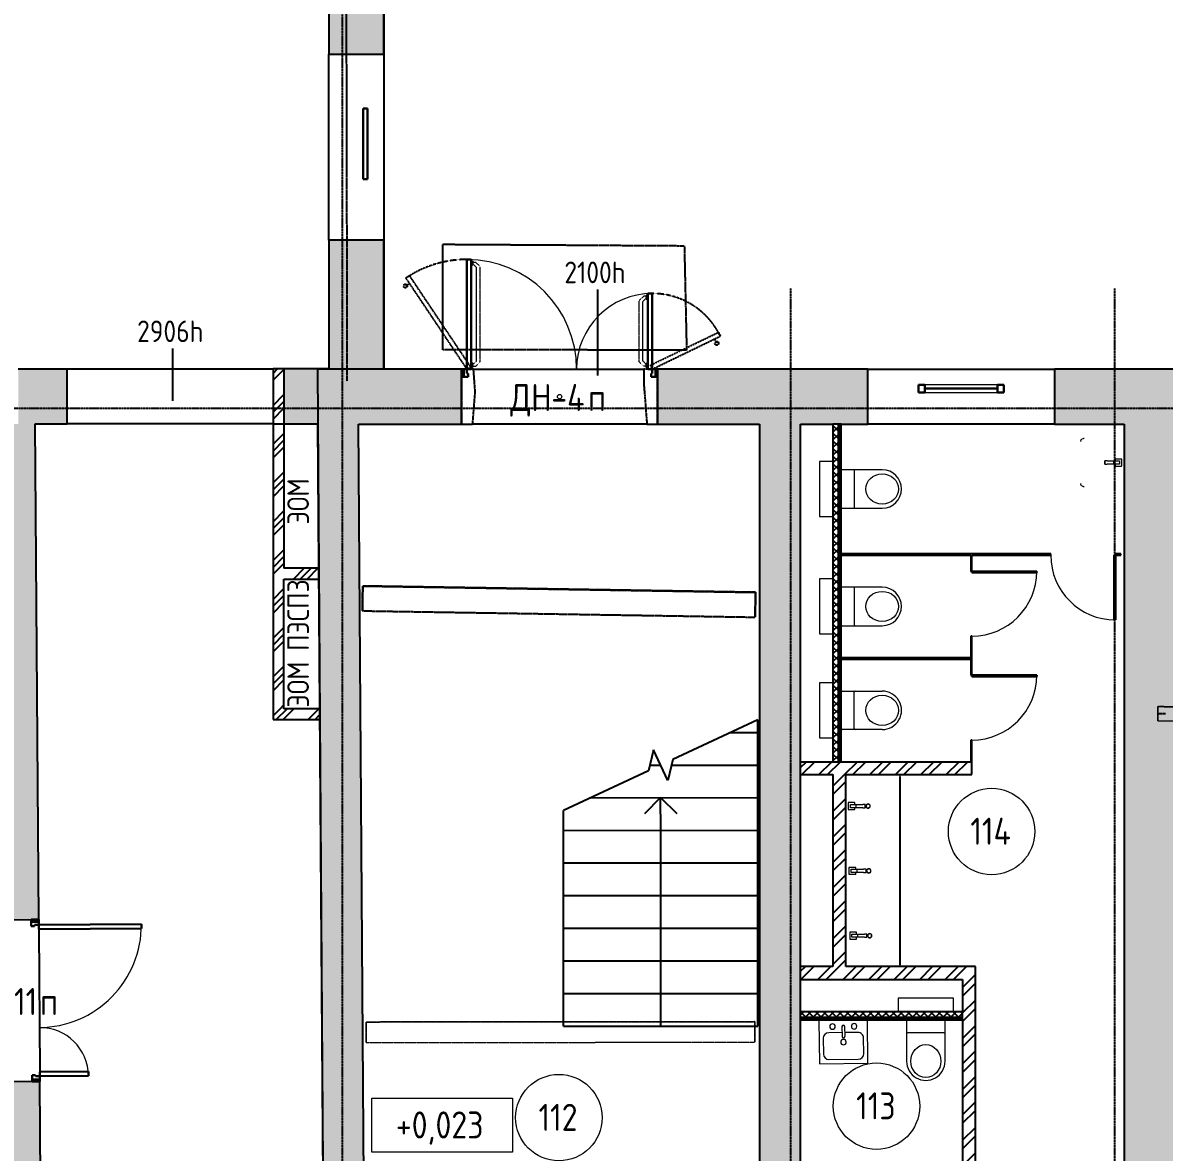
# Model space of a CAD drawing. Header units: millimetres. Extents: x -129048 to 476301, y -5853 to 215316.
# Drawn here: x 602 to 11167, y 13670 to 24124 of the extents above; entities that cross this region are included whole.
import ezdxf

# ---------------------------------------------------------------- set-up
doc = ezdxf.new("R2010")
doc.units = ezdxf.units.MM
for name, pattern in [('ADSK_Линия сетки', [25, 20, -2.5, 0, -2.5]), ('ADSK_Сверху', [4.5, 3, -1.5]), ('ADSK_Снесено', [4.5, 3, -1.5]), ('ADSK_Штриховая_ш2 п1', [3, 2, -1])]:
    doc.linetypes.add(name, pattern=pattern)
for name, color, linetype, lineweight, true_color in [('_ Окна', 5, 'Continuous', 30, 0x0000ff), ('Линии', 7, 'Continuous', 9, 0x00a600), ('Обобщенные модели', 5, 'Continuous', 18, 0x0000ff), ('Стены внутренние', 5, 'Continuous', 18, 0x0000ff), ('Стены наружные', 1, 'ADSK_Снесено', 18, 0xff0000), ('Стены штриховка', 5, 'Continuous', 18, 0x0000ff)]:
    doc.layers.add(name, color=color, linetype=linetype, lineweight=lineweight, true_color=true_color)
for name, color, linetype, lineweight in [('Аннотация', 7, 'Continuous', 9), ('Двери', 251, 'Continuous', 18), ('Каркас', 7, 'Continuous', 18), ('Лестницы', 7, 'Continuous', 18), ('Марки дверей', 7, 'Continuous', 20), ('Марки помещений', 7, 'Continuous', 20), ('Окна', 251, 'Continuous', 18), ('Отметки', 7, 'Continuous', 9), ('Перекрытие', 7, 'Continuous', 18), ('Сантехника', 251, 'Continuous', 18), ('Стрелки вверх', 7, 'Continuous', 18)]:
    doc.layers.add(name, color=color, linetype=linetype, lineweight=lineweight)
doc.styles.add('GOST Common_1', font='GOST Common_0.ttf', dxfattribs={"width": 0.9, "height": 200})
doc.styles.add('GOST Common_2', font='GOST Common_0.ttf', dxfattribs={"width": 0.9, "height": 250})
pattern_1 = [(45, (0, 0), (-179.605, 179.605), []), (45, (63.5, 0), (0, 359.2102), []), (45, (-63.5, 0), (0, 359.2102), [])]
pattern_2 = [(45, (0, 0), (-117.8655, 117.8655), []), (45, (78.58, 0), (-117.8655, 117.8655), [])]
pattern_3 = [(45, (0, 0), (-35.35534, 35.35534), []), (135, (0, 0), (-35.35534, -35.35534), [])]
pattern_4 = [(45, (0, 0), (-70.7107, 70.7107), [])]

# ---------------------------------------------------------------- blocks, each defined once
blk = doc.blocks.new('ADSK_БалкаЖБ_Прямоугольная - 189_7х233мм-817879-01 План 1-го этажа маркировочный')
at = {"layer": 'Каркас', "color": 253, "linetype": 'ADSK_Сверху', "true_color": 0xaaaaaa}
for p, q in [((-1798, 95), (-1798, -95)), ((-1798, 95), (1798, 95)), ((1798, -95), (1798, 95)), ((-1798, -95), (1798, -95))]:
    blk.add_line(p, q, dxfattribs=at)
at = {"layer": 'Каркас', "color": 253, "linetype": 'ADSK_Сверху', "true_color": 0xb2b2b2}
for p, q in [((-1798, -95), (-1798, 95)), ((1798, 95), (-1798, 95)), ((1798, 95), (1798, -95)), ((-1798, -95), (1798, -95))]:
    blk.add_line(p, q, dxfattribs=at)
blk = doc.blocks.new('Типовая двутавровая балка _АСТО 20-93_ Балки - 130х360мм-840397-01 План 1-го этажа маркировочный')
at = {"layer": 'Каркас', "color": 253, "linetype": 'ADSK_Сверху', "true_color": 0xaaaaaa}
for p, q in [((-3714, 67), (-3714, -63)), ((-3714, 67), (3692, 67)), ((-3645, 3), (-3714, 3)), ((-3645, -3), (-3714, -3)), ((-3714, -63), (3693, -63))]:
    blk.add_line(p, q, dxfattribs=at)
at = {"layer": 'Каркас', "color": 9, "linetype": 'ADSK_Сверху', "true_color": 0xb9b9b9}
for p, q in [((-3714, 3), (-3714, 67)), ((-3714, 67), (-3645, 67)), ((-3714, -63), (-3714, -3)), ((-3714, -63), (-3645, -63))]:
    blk.add_line(p, q, dxfattribs=at)
at = {"layer": 'Каркас', "color": 253, "linetype": 'ADSK_Сверху', "true_color": 0xb2b2b2}
for p, q in [((-3714, 67), (-3714, 15)), ((-3714, 15), (-3714, 67)), ((3692, 67), (-3714, 67)), ((-3714, 67), (-3645, 67)), ((-3714, 3), (-3714, 15)), ((-3714, 3), (-3714, 15)), ((-3714, -3), (-3714, 3)), ((-3714, -15), (-3714, -3)), ((-3714, -15), (-3714, -3)), ((-3714, -63), (-3714, -15)), ((-3714, -15), (-3714, -63)), ((-3714, -63), (-3645, -63)), ((-3714, -63), (3693, -63))]:
    blk.add_line(p, q, dxfattribs=at)
blk = doc.blocks.new('Витраж-стеклопакет - Глухой стеклопакет 40мм-1236814-01 План 1-го этажа маркировочный')
at = {"layer": '_ Окна'}
for p, q in [((327.5, 20), (-327.5, 20)), ((-327.5, 20), (-327.5, -20)), ((327.5, -20), (327.5, 20)), ((-327.5, -20), (327.5, -20))]:
    blk.add_line(p, q, dxfattribs=at)
blk = doc.blocks.new('Витраж-тент со смещением вовне - 60мм 30 сдвиг-2061572-01 План 1-го этажа маркировочный')
at = {"layer": '_ Окна'}
for p, q in [((-395, 25), (-395, -45)), ((-395, 25), (-335, 25)), ((-395, -45), (-395, 25)), ((-335, 25), (-335, -45)), ((395, 25), (335, 25)), ((335, 25), (335, -45)), ((395, -45), (395, 25)), ((395, -45), (395, 25)), ((-335, -45), (-395, -45)), ((-335, -10), (335, -10)), ((335, -45), (395, -45))]:
    blk.add_line(p, q, dxfattribs=at)
at = {"layer": 'Окна'}
for p, q in [((335, 25), (-335, 25)), ((-335, -45), (335, -45))]:
    blk.add_line(p, q, dxfattribs=at)
blk = doc.blocks.new('Раковина с 2-3 кранами для санузла - 500x1800 3 taps-V206-01 План 1-го этажа маркировочный')
at = {"layer": 'Сантехника'}
for p, q in [((-764, 503), (-763, 504)), ((-490, 189), (-460, 189)), ((-490, 189), (-490, 166)), ((-460, 189), (-490, 189)), ((-490, 106), (-490, 166)), ((-490, 71), (-490, 106)), ((-460, 106), (-490, 106)), ((-460, 166), (-460, 189)), ((-460, 166), (-460, 106)), ((-460, 106), (-460, 71)), ((110, 197), (140, 197)), ((110, 197), (110, 174)), ((140, 197), (110, 197)), ((110, 114), (110, 174)), ((110, 79), (110, 114)), ((140, 114), (110, 114)), ((140, 174), (140, 197)), ((140, 174), (140, 114)), ((140, 114), (140, 79)), ((693, 106), (693, 47)), ((710, 108), (695, 108)), ((710, 204), (740, 204)), ((710, 204), (710, 181)), ((740, 204), (710, 204)), ((710, 121), (710, 181)), ((710, 86), (710, 121)), ((740, 121), (710, 121)), ((740, 181), (740, 204)), ((740, 181), (740, 121)), ((740, 121), (740, 86)), ((755, 108), (740, 108)), ((756, 47), (756, 106)), ((-507, 91), (-507, 32)), ((-490, 93), (-505, 93)), ((-505, 30), (-445, 30)), ((-490, 51), (-490, 71)), ((-460, 51), (-490, 51)), ((-445, 93), (-460, 93)), ((-460, 71), (-460, 51)), ((-444, 32), (-444, 91)), ((93, 99), (93, 39)), ((110, 101), (95, 101)), ((95, 38), (155, 38)), ((110, 59), (110, 79)), ((140, 59), (110, 59)), ((155, 101), (140, 101)), ((140, 79), (140, 59)), ((156, 39), (156, 99)), ((695, 45), (755, 45)), ((710, 66), (710, 86)), ((740, 66), (710, 66)), ((740, 86), (740, 66))]:
    blk.add_line(p, q, dxfattribs=at)
at = {"layer": 'Сантехника', "flags": 128}
for points in [[(-758, 507), (-757, 508), (-756, 508), (-755, 508)], [(-752, 509), (-751, 509), (-750, 510), (-749, 510), (-748, 510), (-747, 510), (-745, 510), (-745, 510)], [(995, 510), (996, 510), (997, 510), (999, 510), (1000, 510), (1001, 509), (1002, 509)], [(1004, 508), (1006, 508), (1007, 508), (1008, 507), (1009, 507)]]:
    blk.add_lwpolyline(points, dxfattribs=at)
at = {"layer": 'Сантехника'}
for centre, radius, start, end in [((-475, 215), 20, 0, 180), ((-475, 215), 20, 180, 360), ((-475, 215), 18.2, 165.1578, 180), ((-475, 215), 18.2, 180, 191.3408), ((-475, 215), 16.3, 175.3673, 180), ((-475, 215), 16.3, 175.3673, 180), ((-475, 215), 16.3, 180, 198.6206), ((-475, 215), 16.3, 180, 198.6206), ((-475, 215), 18.2, 95.8453, 146.6627), ((-475, 215), 18.2, 85.131, 94.1833), ((-475, 215), 18.2, 52.7593, 62.7191), ((-475, 215), 16.3, 36.8749, 45), ((-475, 215), 16.3, 36.8749, 45), ((-475, 215), 18.2, 45, 49.4056), ((-475, 215), 18.2, 28.9833, 39.7338), ((-475, 215), 16.3, 0, 18.6206), ((-475, 215), 16.3, 0, 18.6206), ((-475, 215), 16.3, 355.3673, 360), ((-475, 215), 16.3, 355.3673, 360), ((-475, 215), 18.2, 0, 11.3408), ((-475, 215), 18.2, 345.1578, 360), ((125, 222), 20, 0, 180), ((125, 222), 20, 180, 360), ((125, 222), 18.2, 165.1578, 180), ((125, 222), 18.2, 180, 191.3408), ((125, 222), 16.3, 175.3673, 180), ((125, 222), 16.3, 175.3673, 180), ((125, 222), 16.3, 180, 198.6206), ((125, 222), 16.3, 180, 198.6206), ((125, 222), 18.2, 208.9833, 219.7338), ((125, 222), 18.2, 95.8453, 146.6627), ((125, 222), 16.3, 216.8749, 225), ((125, 222), 16.3, 216.8749, 225), ((125, 222), 18.2, 85.131, 94.1833), ((125, 222), 18.2, 275.8453, 326.6627), ((125, 222), 18.2, 52.7593, 62.7191), ((125, 222), 16.3, 36.8749, 45), ((125, 222), 16.3, 36.8749, 45), ((125, 222), 18.2, 45, 49.4056), ((125, 222), 18.2, 28.9833, 39.7338), ((125, 222), 16.3, 0, 18.6206), ((125, 222), 16.3, 0, 18.6206), ((125, 222), 16.3, 355.3717, 360), ((125, 222), 16.3, 355.3717, 360), ((125, 222), 18.2, 0, 11.3408), ((125, 222), 18.2, 345.1578, 360), ((725, 230), 20, 0, 180), ((725, 230), 20, 180, 360), ((725, 230), 18.2, 165.1578, 180), ((725, 230), 18.2, 180, 191.3408), ((725, 230), 16.3, 175.3673, 180), ((725, 230), 16.3, 175.3673, 180), ((725, 230), 16.3, 180, 198.6206), ((725, 230), 16.3, 180, 198.6206), ((725, 230), 18.2, 210.3973, 219.7338), ((725, 230), 18.2, 95.8453, 146.6627), ((725, 230), 16.3, 216.8749, 225), ((725, 230), 16.3, 216.8749, 225), ((725, 230), 18.2, 225, 229.4056), ((725, 230), 18.2, 232.7593, 242.7191), ((725, 230), 18.2, 265.131, 274.1833), ((725, 230), 18.2, 85.131, 94.1833), ((725, 230), 18.2, 275.8453, 326.6627), ((725, 230), 18.2, 52.7593, 62.7191), ((725, 230), 16.3, 36.8749, 45), ((725, 230), 16.3, 36.8749, 45), ((725, 230), 18.2, 45, 49.4056), ((725, 230), 18.2, 28.9833, 39.7338), ((725, 230), 16.3, 0, 18.6206), ((725, 230), 16.3, 0, 18.6206), ((725, 230), 16.3, 355.3673, 360), ((725, 230), 16.3, 355.3673, 360), ((725, 230), 18.2, 0, 11.3408), ((725, 230), 18.2, 345.1578, 360), ((-475, 215), 18.2, 208.9833, 219.7338), ((-475, 215), 16.3, 216.8749, 225), ((-475, 215), 16.3, 216.8749, 225), ((-475, 215), 18.2, 225, 229.4056), ((-475, 215), 18.2, 232.7593, 242.7191), ((-475, 215), 18.2, 265.131, 274.1833), ((-475, 215), 18.2, 275.8453, 326.6627), ((125, 222), 18.2, 225, 229.4056), ((125, 222), 18.2, 232.7593, 242.7191), ((125, 222), 18.2, 265.131, 274.1833), ((695, 106), 1.87, 120, 150), ((695, 106), 1.87, 90, 180), ((695, 106), 1.87, 120, 150), ((695, 106), 1.87, 120, 150), ((755, 106), 1.87, 0, 90), ((755, 106), 1.87, 30, 60), ((755, 106), 1.87, 30, 60), ((755, 106), 1.87, 30, 60), ((-505, 91), 1.87, 120, 150), ((-505, 91), 1.87, 90, 180), ((-505, 91), 1.87, 120, 150), ((-505, 91), 1.87, 120, 150), ((-505, 32), 1.49, 180, 270), ((-445, 91), 1.87, 0, 90), ((-445, 32), 1.49, 270, 360), ((-445, 91), 1.87, 30, 60), ((-445, 91), 1.87, 30, 60), ((-445, 91), 1.87, 30, 60), ((95, 99), 1.87, 90, 180), ((95, 99), 1.87, 120, 150), ((95, 99), 1.87, 120, 150), ((95, 99), 1.87, 120, 150), ((95, 39), 1.49, 180, 270), ((155, 99), 1.87, 0, 90), ((155, 39), 1.49, 270, 360), ((155, 99), 1.87, 30, 60), ((155, 99), 1.87, 30, 60), ((155, 99), 1.87, 30, 60), ((695, 47), 1.49, 180, 270), ((755, 47), 1.49, 270, 360)]:
    blk.add_arc(centre, radius, start, end, dxfattribs=at)
blk = doc.blocks.new('Туалет подвесной-Moderna R-Laufen - 000 White-2284892-01 План 1-го этажа маркировочный')
at = {"layer": 'Обобщенные модели'}
for p, q in [((-53, 419), (-53, 47)), ((303, 47), (303, 419)), ((-43, 158), (293, 158))]:
    blk.add_line(p, q, dxfattribs=at)
for centre, radius, start, end in [((125, 419), 178, 360, 180), ((-43, 168), 9.89, 180, 270), ((293, 168), 9.89, 270, 360), ((-43, 47), 9.89, 180, 270), ((293, 47), 9.89, 270, 360)]:
    blk.add_arc(centre, radius, start, end, dxfattribs=at)
blk.add_ellipse((125, 418), major_axis=(0, 152), ratio=0.916517, dxfattribs=at)
at = {"layer": 'Сантехника'}
for p, q in [((-130, -38), (-130, -163)), ((380, -163), (380, -38)), ((-130, -163), (380, -163))]:
    blk.add_line(p, q, dxfattribs=at)
blk = doc.blocks.new('Parametric_Porcelain_bathroom_sink_20774 - 450х400мм-2098789-01 План 1-го этажа маркировочный')
at = {"layer": 'Сантехника'}
for p, q in [((-89, 598), (-88, 599)), ((343, 594), (344, 593)), ((110, 384), (140, 384)), ((110, 384), (110, 361)), ((140, 384), (110, 384)), ((110, 301), (110, 361)), ((140, 361), (140, 384)), ((140, 361), (140, 301)), ((93, 286), (93, 227)), ((110, 288), (95, 288)), ((95, 225), (155, 225)), ((110, 266), (110, 301)), ((140, 301), (110, 301)), ((110, 246), (110, 266)), ((140, 246), (110, 246)), ((140, 301), (140, 266)), ((155, 288), (140, 288)), ((140, 266), (140, 246)), ((156, 227), (156, 286))]:
    blk.add_line(p, q, dxfattribs=at)
at = {"layer": 'Сантехника', "flags": 128}
for points in [[(-100, 575), (-100, 576), (-100, 577), (-100, 579), (-100, 580), (-99, 581), (-99, 582)], [(-98, 584), (-98, 586), (-98, 587), (-97, 588), (-97, 589)], [(-95, 591), (-95, 592), (-94, 593), (-93, 594), (-93, 595)], [(-83, 602), (-82, 603), (-81, 603), (-80, 603)], [(-77, 604), (-76, 604), (-75, 605), (-74, 605), (-73, 605), (-72, 605), (-70, 605), (-70, 605)], [(320, 605), (321, 605), (322, 605), (324, 605), (325, 605), (326, 604), (327, 604)], [(329, 603), (331, 603), (332, 603), (333, 602), (334, 602)], [(336, 600), (337, 600), (338, 599), (339, 598), (340, 598)], [(347, 588), (348, 587), (348, 586), (348, 585)], [(349, 582), (349, 581), (350, 580), (350, 579), (350, 578), (350, 577), (350, 575), (350, 575)]]:
    blk.add_lwpolyline(points, dxfattribs=at)
at = {"layer": 'Сантехника'}
for centre, radius, start, end in [((95, 286), 1.87, 120, 150), ((95, 286), 1.87, 90, 180), ((95, 286), 1.87, 120, 150), ((95, 286), 1.87, 120, 150), ((95, 227), 1.49, 180, 270), ((155, 286), 1.87, 0, 90), ((155, 227), 1.49, 270, 360), ((155, 286), 1.87, 30, 60), ((155, 286), 1.87, 30, 60), ((155, 286), 1.87, 30, 60)]:
    blk.add_arc(centre, radius, start, end, dxfattribs=at)
blk = doc.blocks.new('AC_Дверь_Двупольная - Д-11п 1500х2200h-2039715-01 План 1-го этажа маркировочный')
at = {"layer": 'Двери', "lineweight": 30}
for p, q in [((-700, 1140), (-660, 1140)), ((-700, 190), (-700, 1140)), ((-660, 1140), (-660, 190)), ((700, 640), (660, 640)), ((660, 640), (660, 190)), ((700, 190), (700, 640)), ((-750, 190), (-730, 190)), ((-750, 120), (-750, 190)), ((-730, 120), (-750, 120)), ((-730, 190), (-700, 190)), ((-730, 120), (-730, 190)), ((-730, 190), (-730, 120)), ((-690, 120), (-730, 120)), ((-660, 190), (-700, 190)), ((-700, 190), (-700, 150)), ((-700, 150), (-690, 150)), ((-690, 150), (-690, 120)), ((660, 190), (700, 190)), ((700, 150), (690, 150)), ((690, 150), (690, 120)), ((690, 120), (730, 120)), ((730, 190), (700, 190)), ((700, 190), (700, 150)), ((730, 120), (730, 190)), ((750, 190), (730, 190)), ((730, 190), (730, 120)), ((730, 120), (750, 120)), ((750, 120), (750, 190))]:
    blk.add_line(p, q, dxfattribs=at)
at = {"layer": 'Двери'}
for centre, radius, start, end in [((-700, 190), 950, 360, 90), ((700, 190), 450, 90, 180)]:
    blk.add_arc(centre, radius, start, end, dxfattribs=at)
blk = doc.blocks.new('AC_Дверь_Двупольная - ДН-4п 1815х2100h-2039746-01 План 1-го этажа маркировочный')
at = {"layer": 'Двери', "lineweight": 30}
for p, q in [((-858, 1270), (-818, 1270)), ((-858, 255), (-858, 1270)), ((-818, 1270), (-818, 255)), ((857, 955), (817, 955)), ((817, 955), (817, 255)), ((857, 255), (857, 955)), ((-908, 255), (-888, 255)), ((-908, 185), (-908, 255)), ((-888, 255), (-858, 255)), ((-888, 185), (-888, 255)), ((-888, 255), (-888, 185)), ((-818, 255), (-858, 255)), ((-858, 255), (-858, 215)), ((-858, 215), (-848, 215)), ((-848, 215), (-848, 185)), ((817, 255), (857, 255)), ((857, 215), (847, 215)), ((847, 215), (847, 185)), ((887, 255), (857, 255)), ((857, 255), (857, 215)), ((887, 185), (887, 255)), ((907, 255), (887, 255)), ((887, 255), (887, 185)), ((907, 185), (907, 255)), ((-888, 185), (-908, 185)), ((-848, 185), (-888, 185)), ((847, 185), (887, 185)), ((887, 185), (907, 185))]:
    blk.add_line(p, q, dxfattribs=at)
at = {"layer": 'Двери', "linetype": 'ADSK_Сверху', "lineweight": 9}
for p, q in [((-818, 1255), (-802, 1255)), ((-802, 1217), (-818, 1217)), ((-802, 1255), (-802, 1217)), ((-802, 1236), (-802, 1244)), ((-802, 1244), (-778, 1244)), ((-802, 1226), (-771, 1196)), ((-778, 1244), (-735, 1202)), ((-771, 329), (-771, 1196)), ((-735, 323), (-735, 1202)), ((778, 929), (735, 887)), ((735, 323), (735, 887)), ((801, 911), (771, 881)), ((771, 329), (771, 881)), ((801, 929), (778, 929)), ((817, 940), (801, 940)), ((801, 940), (801, 902)), ((801, 921), (801, 929)), ((801, 902), (817, 902)), ((-802, 299), (-771, 329)), ((-778, 281), (-735, 323)), ((778, 281), (735, 323)), ((801, 299), (771, 329)), ((-802, 309), (-818, 309)), ((-818, 270), (-802, 270)), ((-802, 270), (-802, 309)), ((-802, 289), (-802, 281)), ((-802, 281), (-778, 281)), ((801, 281), (778, 281)), ((801, 270), (801, 309)), ((801, 309), (817, 309)), ((817, 270), (801, 270))]:
    blk.add_line(p, q, dxfattribs=at)
at = {"layer": 'Двери'}
for centre, radius, start, end in [((-858, 255), 1015, 360, 90), ((857, 255), 700, 90, 180)]:
    blk.add_arc(centre, radius, start, end, dxfattribs=at)
blk = doc.blocks.new('Дверь-Одинарная-Панель - 600 x 2150 мм с_у-1872436-01 План 1-го этажа маркировочный')
at = {"layer": 'Двери', "lineweight": 30}
for p, q in [((288, -6), (300, -6)), ((288, -606), (288, -6)), ((300, -6), (300, -606)), ((300, -606), (288, -606))]:
    blk.add_line(p, q, dxfattribs=at)
at = {"layer": 'Двери'}
blk.add_arc((300, -6), 600, 180, 270, dxfattribs=at)
blk = doc.blocks.new('Туалет подвесной-Moderna R-Laufen - 000 White-2285251-01 План 1-го этажа маркировочный')
at = {"layer": 'Обобщенные модели'}
for p, q in [((-53, -419), (-53, -47)), ((303, -47), (303, -419)), ((-43, -158), (293, -158))]:
    blk.add_line(p, q, dxfattribs=at)
for centre, radius, start, end in [((-43, -47), 9.89, 90, 180), ((293, -47), 9.89, 0, 90), ((-43, -168), 9.89, 90, 180), ((293, -168), 9.89, 0, 90), ((125, -419), 178, 180, 0)]:
    blk.add_arc(centre, radius, start, end, dxfattribs=at)
blk.add_ellipse((125, -418), major_axis=(0, 152), ratio=0.916517, dxfattribs=at)
at = {"layer": 'Сантехника'}
for p, q in [((380, 163), (-130, 163)), ((-130, 163), (-130, 38)), ((380, 38), (380, 163))]:
    blk.add_line(p, q, dxfattribs=at)
blk = doc.blocks.new('ADSK_Марка_Помещение_ОдноЗначение - Номер-247393-01 План 1-го этажа маркировочный')
at = {"layer": 'Марки помещений'}
blk.add_circle((0, 0), 4, dxfattribs=at)
blk = doc.blocks.new('ADSK_Марка_Дверь - Марка типа и комментарии-2020407-01 План 1-го этажа маркировочный')
at = {"layer": 'Марки дверей', "lineweight": 9}
blk.add_circle((0, 0), 0.2, dxfattribs=at)
blk = doc.blocks.new('Высотные отметки - Рамка-5093-01 План 1-го этажа маркировочный')
at = {"layer": 'Аннотация', "lineweight": 20}
for p, q in [((-6.5, 0), (-6.5, 5)), ((-6.5, 5), (6.5, 5)), ((6.5, 5), (6.5, 0)), ((6.5, 0), (-6.5, 0))]:
    blk.add_line(p, q, dxfattribs=at)
blk = doc.blocks.new('Кухонная мойка-Одиночная - 450 x 400 мм-1905995-01 План 1-го этажа маркировочный')
at = {"layer": 'Сантехника'}
for p, q in [((241, 202), (-209, 202)), ((-209, 202), (-209, -198)), ((3, 145), (3, 53)), ((28, 145), (28, 53)), ((241, -198), (241, 202)), ((-171, 37), (-171, -109)), ((3, 88), (-120, 88)), ((152, 88), (28, 88)), ((203, -109), (203, 37)), ((-209, -198), (241, -198)), ((-120, -160), (152, -160))]:
    blk.add_line(p, q, dxfattribs=at)
for centre, radius, start, end in [((-84, 145), 25.4, 360, 180), ((-84, 145), 25.4, 180, 360), ((16, 145), 12.7, 360, 180), ((116, 145), 25.4, 360, 180), ((116, 145), 25.4, 180, 360), ((-120, 37), 50.8, 90, 180), ((16, 0), 25.4, 360, 180), ((16, 0), 25.4, 180, 0), ((16, 53), 12.7, 180, 0), ((152, 37), 50.8, 360, 90), ((-120, -109), 50.8, 180, 270), ((152, -109), 50.8, 270, 0)]:
    blk.add_arc(centre, radius, start, end, dxfattribs=at)

msp = doc.modelspace()

# ---------------------------------------------------------------- hatches: boundary and pattern name
at = {"layer": 'Стены внутренние', "lineweight": 25, "true_color": 0x636466}
h = msp.add_hatch(color=251, dxfattribs=at)
h.paths.add_polyline_path([(3276.481, 20410.991), (3433.499, 20410.991), (3433.499, 20920.991), (3018.387, 20920.991), (3018.387, 20410.991)])
h.paths.add_polyline_path([(716.715, 20410.991), (1012.066, 20410.991), (1012.066, 20920.991), (559.91, 20920.991), (559.91, 20410.991)])
h = msp.add_hatch(dxfattribs=at)
h.set_pattern_fill('FP_3', color=251, style=0, pattern_type=2)
h.set_pattern_definition(pattern_1)
h.paths.add_polyline_path([(3018.387, 20410.991), (3018.387, 20920.991), (2918.387, 20920.991), (2918.387, 20410.991)])
h = msp.add_hatch(color=251, dxfattribs=at)
h.paths.add_polyline_path([(795.639, 9039.252), (758.964, 14323.567), (378.973, 14320.93), (415.63, 9039.252), (771.126, 9039.252)])
h.paths.add_polyline_path([(368.563, 15820.894), (748.554, 15823.531), (716.715, 20410.991), (336.706, 20410.991)])
h = msp.add_hatch(dxfattribs=at)
h.set_pattern_fill('FP_3', color=251, style=0, pattern_type=2)
h.set_pattern_definition(pattern_1)
h.paths.add_polyline_path([(2918.387, 17774.933), (3018.387, 17774.933), (3018.387, 20410.991), (2918.387, 20410.991)])
for points in [[(3385.31, 12558.314), (3765.311, 12559.471), (3710.121, 20408.632), (3433.499, 20408.632), (3433.499, 20410.991), (3330.095, 20410.991), (3385.302, 12559.471)], [(7420.808, 12950.599), (7800.808, 12951.756), (7800.808, 20408.632), (7420.808, 20408.632), (7420.808, 13150.125)], [(11079.618, 13095.083), (11305.236, 13095.083), (11305.236, 20408.632), (10795.236, 20408.632), (10795.236, 13095.083)]]:
    msp.add_hatch(color=251, dxfattribs=at).paths.add_polyline_path(points)
h = msp.add_hatch(dxfattribs=at)
h.set_pattern_fill('FP_4', color=251, style=0, pattern_type=2)
h.set_pattern_definition(pattern_3)
h.paths.add_polyline_path([(8150.808, 17284.632), (8150.808, 20408.632), (8100.808, 20408.632), (8100.808, 17284.632)])
h = msp.add_hatch(dxfattribs=at)
h.set_pattern_fill('FP_1', color=251, style=0, pattern_type=2)
h.set_pattern_definition(pattern_4)
h.paths.add_polyline_path([(10766.574, 19196.632), (10766.574, 19208.632), (10716.574, 19208.632), (10716.574, 19196.632)])
h.paths.add_polyline_path([(8557.589, 19196.632), (10116.574, 19196.632), (10116.574, 19208.632), (8175.808, 19208.513), (8175.808, 19196.632), (8422.743, 19196.632)])
h = msp.add_hatch(dxfattribs=at)
h.set_pattern_fill('FP_1', color=251, style=0, pattern_type=2)
h.set_pattern_definition(pattern_4)
h.paths.add_polyline_path([(9375.808, 17284.632), (9387.808, 17284.632), (9387.808, 17484.632), (9375.808, 17484.632)])
h.paths.add_polyline_path([(9375.808, 18084.632), (9387.808, 18084.632), (9387.808, 18446.632), (9375.808, 18446.632), (9375.808, 18234.632)])
h.paths.add_polyline_path([(9375.808, 19046.632), (9387.808, 19046.632), (9387.808, 19196.632), (9375.808, 19196.434), (9375.808, 19132.361)])
h = msp.add_hatch(dxfattribs=at)
h.set_pattern_fill('FP_3', color=251, style=0, pattern_type=2)
h.set_pattern_definition(pattern_1)
h.paths.add_polyline_path([(3276.481, 18974.933), (3340.192, 18974.933), (3339.489, 19074.933), (3018.387, 19074.933), (3018.387, 18974.933)])
h = msp.add_hatch(dxfattribs=at)
h.set_pattern_fill('FP_1', color=251, style=0, pattern_type=2)
h.set_pattern_definition(pattern_4)
h.paths.add_polyline_path([(8850.15, 18234.632), (9375.808, 18234.632), (9375.808, 18246.632), (8175.808, 18246.632), (8175.808, 18234.632), (8729.523, 18234.632)])
h = msp.add_hatch(dxfattribs=at)
h.set_pattern_fill('FP_3', color=251, style=0, pattern_type=2)
h.set_pattern_definition(pattern_1)
h.paths.add_polyline_path([(3276.481, 17674.933), (3349.333, 17674.933), (3348.63, 17774.933), (2918.387, 17774.933), (2918.387, 17674.933), (3018.387, 17674.933)])
h = msp.add_hatch(dxfattribs=at)
h.set_pattern_fill('FP_2', color=251, style=0, pattern_type=2)
h.set_pattern_definition(pattern_2)
h.paths.add_polyline_path([(8328.979, 17164.632), (9387.808, 17164.632), (9387.808, 17284.632), (7800.808, 17284.632), (7800.808, 17164.632), (8292.783, 17164.632)])
h = msp.add_hatch(dxfattribs=at)
h.set_pattern_fill('FP_2', color=251, style=0, pattern_type=2)
h.set_pattern_definition(pattern_2)
h.paths.add_polyline_path([(8220.808, 15388.589), (8220.808, 17164.632), (8100.808, 17164.632), (8100.808, 15388.589)])
h = msp.add_hatch(dxfattribs=at)
h.set_pattern_fill('FP_2', color=251, style=0, pattern_type=2)
h.set_pattern_definition(pattern_2)
h.paths.add_polyline_path([(9300.808, 15268.589), (9300.808, 15388.589), (7800.808, 15388.589), (7800.808, 15268.589), (8850.15, 15268.589)])
h = msp.add_hatch(dxfattribs=at)
h.set_pattern_fill('FP_2', color=251, style=0, pattern_type=2)
h.set_pattern_definition(pattern_2)
h.paths.add_polyline_path([(9300.808, 12956.322), (9420.808, 12956.687), (9420.808, 15388.589), (9300.808, 15388.589), (9300.808, 12956.687)])
h = msp.add_hatch(dxfattribs=at)
h.set_pattern_fill('FP_4', color=251, style=0, pattern_type=2)
h.set_pattern_definition(pattern_3)
h.paths.add_polyline_path([(7800.808, 14918.632), (9300.808, 14918.632), (9300.808, 14968.632), (7800.808, 14968.632), (7800.808, 14949.325)])
at = {"layer": 'Стены наружные', "linetype": 'Continuous', "lineweight": 25, "true_color": 0x636466}
h = msp.add_hatch(color=251, dxfattribs=at)
h.paths.add_polyline_path([(3943.499, 20918.632), (3943.499, 22112.622), (3433.499, 22112.622), (3433.499, 20918.632), (3538.477, 20918.632)])
h.paths.add_polyline_path([(3943.499, 23832.622), (3943.499, 26067.617), (3433.499, 26067.617), (3433.499, 23832.622), (3538.477, 23832.622)])
h.paths.add_polyline_path([(3538.477, 27837.617), (3943.499, 27837.617), (3943.499, 30088.557), (3433.499, 30088.557), (3433.499, 27837.617), (3501.059, 27837.617)])
h.paths.add_polyline_path([(3943.499, 31858.557), (3943.499, 34107.643), (3433.499, 34107.643), (3433.499, 31858.557), (3493.352, 31858.557)])
h.paths.add_polyline_path([(3493.352, 35877.643), (3943.499, 35877.643), (3943.499, 43728.869), (3433.499, 43728.869), (3433.499, 35877.643), (3488.69, 35877.643)])
h = msp.add_hatch(color=251, dxfattribs=at)
h.paths.add_polyline_path([(16653.288, 20408.632), (18455.835, 20408.632), (18455.835, 20918.632), (10152.743, 20918.632), (10152.743, 20408.632), (14423.82, 20408.632)])
h.paths.add_polyline_path([(7683.556, 20408.632), (8422.743, 20408.632), (8422.743, 20918.632), (6478.237, 20918.632), (6478.237, 20408.632), (7420.808, 20408.632)])
h.paths.add_polyline_path([(4663.237, 20408.632), (4663.237, 20918.632), (3433.499, 20918.632), (3433.499, 20408.632), (3762.639, 20408.632)])

# ---------------------------------------------------------------- linework, layer by layer
at = {"linetype": 'ADSK_Линия сетки', "lineweight": 25}
for p, q in [((3559.91, -4984.787), (3559.91, 44421.852)), ((7709.91, -4984.787), (7709.91, 21668.801)), ((10709.91, -4984.787), (10709.91, 21668.801)), ((-11086.225, 20556.788), (57141.718, 20556.788))]:
    msp.add_line(p, q, dxfattribs=at)
at = {"color": 251, "lineweight": 25, "true_color": 0x636466}
msp.add_line((8720.808, 17143.589), (8720.808, 15403.589), dxfattribs=at)
msp.add_lwpolyline([(290.499, 8529.252), (-6141.042, 8529.252), (-6278.751, 43728.869), (3943.499, 43728.869), (3943.499, 20918.632), (3330.095, 20918.632), (3381.633, 13081.218)], dxfattribs=at)
at = {"layer": 'Аннотация', "color": 251, "lineweight": 25, "true_color": 0x636466}
for p, q in [((5924.531, 20857.947), (5924.531, 21654.289)), ((1990.181, 20624.882), (1990.181, 21108.903))]:
    msp.add_line(p, q, dxfattribs=at)
at = {"layer": 'Каркас', "color": 251, "linetype": 'ADSK_Сверху', "lineweight": 25, "true_color": 0x636466}
for p, q in [((3748.44, 18910.658), (3744.749, 18680.888)), ((3744.749, 18680.888), (3748.44, 18910.658)), ((7384.324, 18852.25), (3748.44, 18910.658)), ((3748.44, 18910.658), (7384.324, 18852.25)), ((7384.324, 18852.25), (7380.633, 18622.48)), ((7380.633, 18622.48), (7384.324, 18852.25)), ((3744.749, 18680.888), (7380.633, 18622.48)), ((3744.749, 18680.888), (7380.633, 18622.48))]:
    msp.add_line(p, q, dxfattribs=at)
at = {"layer": 'Лестницы', "color": 251, "lineweight": 25, "true_color": 0x636466}
for p, q in [((7405.79, 17673.368), (6619.192, 17306.276)), ((7405.827, 17555.791), (7405.79, 17673.368)), ((7153.682, 17555.714), (7405.827, 17555.791)), ((7153.682, 17555.714), (7405.827, 17555.791)), ((7405.919, 17253.691), (7405.827, 17555.791)), ((6439.842, 17395.005), (6392.647, 17200.552)), ((6571.997, 17111.824), (6439.842, 17395.005)), ((6405.47, 17253.383), (6505.92, 17253.414)), ((6405.47, 17253.383), (6505.92, 17253.414)), ((6619.192, 17306.276), (6571.997, 17111.824)), ((6606.369, 17253.445), (7405.919, 17253.691)), ((6606.369, 17253.445), (7405.919, 17253.691)), ((7406.012, 16951.591), (7405.919, 17253.691)), ((6392.647, 17200.552), (5606.049, 16833.461)), ((5858.157, 16951.115), (7406.012, 16951.591)), ((5858.157, 16951.115), (7406.012, 16951.591)), ((7406.105, 16649.491), (7406.012, 16951.591)), ((5606.105, 16648.938), (5606.049, 16833.461)), ((5606.105, 16648.938), (7406.105, 16649.491)), ((5606.105, 16648.938), (7406.105, 16649.491)), ((5606.198, 16346.838), (5606.105, 16648.938)), ((7406.198, 16347.391), (7406.105, 16649.491)), ((5606.198, 16346.838), (7406.198, 16347.391)), ((5606.198, 16346.838), (7406.198, 16347.391)), ((5606.291, 16044.738), (5606.198, 16346.838)), ((7406.291, 16045.291), (7406.198, 16347.391)), ((5606.291, 16044.738), (7406.291, 16045.291)), ((5606.291, 16044.738), (7406.291, 16045.291)), ((5606.384, 15742.638), (5606.291, 16044.738)), ((7406.384, 15743.191), (7406.291, 16045.291)), ((5606.384, 15742.638), (7406.384, 15743.191)), ((5606.384, 15742.638), (7406.384, 15743.191)), ((5606.477, 15440.538), (5606.384, 15742.638)), ((7406.477, 15441.091), (7406.384, 15743.191)), ((5606.477, 15440.538), (7406.477, 15441.091)), ((5606.477, 15440.538), (7406.477, 15441.091)), ((5606.57, 15138.438), (5606.477, 15440.538)), ((7406.57, 15138.991), (7406.477, 15441.091)), ((5606.57, 15138.438), (7406.57, 15138.991)), ((5606.57, 15138.438), (7406.57, 15138.991)), ((5606.663, 14836.338), (5606.57, 15138.438)), ((7406.663, 14836.891), (7406.57, 15138.991)), ((5606.663, 14836.338), (7406.663, 14836.891)), ((5606.663, 14836.338), (7406.663, 14836.891))]:
    msp.add_line(p, q, dxfattribs=at)
at = {"layer": 'Линии', "color": 251, "linetype": 'ADSK_Штриховая_ш2 п1', "lineweight": 25, "true_color": 0x636466}
for p, q in [((4148.22, 21761.829), (4181.45, 21784.095)), ((4746.466, 20940.898), (4181.45, 21784.095)), ((4143.346, 21688.264), (4180.729, 21713.314)), ((4713.237, 20918.632), (4148.22, 21761.829)), ((6410.812, 20954.637), (7040.899, 21259.58)), ((7040.899, 21259.58), (7058.324, 21223.575)), ((6428.237, 20918.632), (7058.324, 21223.575)), ((7025.36, 21157.628), (7005.757, 21198.134)), ((4713.237, 20918.632), (4746.466, 20940.898)), ((6410.812, 20954.637), (6428.237, 20918.632)), ((4663.237, 20918.632), (4713.237, 20918.632)), ((6428.237, 20918.632), (6478.237, 20918.632))]:
    msp.add_line(p, q, dxfattribs=at)
for centre in [(4143.346, 21688.264), (7025.36, 21157.628)]:
    msp.add_circle(centre, 17, dxfattribs=at)
for centre, radius, start, end in [((4713.237, 20918.632), 1015, 89.8255993, 123.8255993), ((6428.237, 20918.632), 700, 25.8255993, 90.0793911)]:
    msp.add_arc(centre, radius, start, end, dxfattribs=at)
at = {"layer": 'Перекрытие', "color": 251, "linetype": 'ADSK_Сверху', "lineweight": 25, "true_color": 0x636466}
for p, q in [((3555.579, 43317.351), (3602.444, 20805.681)), ((4488.615, 21098.064), (4490.465, 22074.353)), ((4490.465, 22074.353), (6724.848, 22060.919)), ((6724.848, 22060.919), (6746.103, 21093.786)), ((6746.103, 21093.786), (4488.615, 21098.064))]:
    msp.add_line(p, q, dxfattribs=at)
at = {"layer": 'Стены внутренние', "color": 251, "lineweight": 25, "true_color": 0x636466}
for p, q in [((559.91, 20920.991), (1012.066, 20920.991)), ((1012.066, 20410.991), (1012.066, 20920.991)), ((1012.066, 20920.991), (2918.387, 20920.991)), ((2918.387, 20920.991), (2918.387, 17674.933)), ((3433.499, 20920.991), (2918.387, 20920.991)), ((3018.387, 20920.991), (3018.387, 19074.933)), ((3433.499, 20918.632), (3433.499, 20920.991)), ((748.554, 15823.531), (716.715, 20410.991)), ((716.715, 20410.991), (1012.066, 20410.991)), ((2918.387, 20410.991), (1012.066, 20410.991)), ((2918.387, 20410.991), (3330.095, 20410.991)), ((3330.095, 20410.991), (3381.633, 13081.218)), ((3762.639, 12939.464), (3710.121, 20408.632)), ((7420.808, 20408.632), (7420.808, 12950.599)), ((7800.808, 14918.632), (7800.808, 20408.632)), ((8100.808, 20408.632), (8100.808, 17284.632)), ((8150.808, 20408.632), (8100.808, 20408.632)), ((8175.808, 20408.632), (8151.808, 20408.632)), ((8175.808, 17284.632), (8175.808, 20408.632)), ((10795.236, 20408.632), (10795.236, 12960.871)), ((10116.574, 19208.632), (8163.808, 19208.632)), ((8163.808, 19208.632), (8163.808, 19196.632)), ((8163.808, 19196.632), (9375.808, 19196.632)), ((9375.808, 19196.632), (9375.808, 19046.632)), ((9387.808, 19196.632), (10116.574, 19196.632)), ((9387.808, 19046.632), (9387.808, 19196.632)), ((10116.574, 19196.632), (10116.574, 19208.632)), ((10766.574, 19208.632), (10716.574, 19208.632)), ((10716.574, 19208.632), (10716.574, 19196.632)), ((10716.574, 19196.632), (10766.574, 19196.632)), ((10766.574, 19196.632), (10766.574, 19208.632)), ((3339.489, 19074.933), (3018.387, 19074.933)), ((9375.808, 19046.632), (9387.808, 19046.632)), ((3018.387, 17774.933), (3018.387, 18974.933)), ((3018.387, 18974.933), (3340.192, 18974.933)), ((9375.808, 18446.632), (9375.808, 18246.632)), ((9387.808, 18446.632), (9375.808, 18446.632)), ((9387.808, 18084.632), (9387.808, 18446.632)), ((9375.808, 18246.632), (8175.808, 18246.632)), ((8175.808, 18234.632), (9375.808, 18234.632)), ((9375.808, 18234.632), (9375.808, 18084.632)), ((9375.808, 18084.632), (9387.808, 18084.632)), ((3348.63, 17774.933), (3018.387, 17774.933)), ((2918.387, 17674.933), (3349.333, 17674.933)), ((9375.808, 17484.632), (9375.808, 17284.632)), ((9387.808, 17484.632), (9375.808, 17484.632)), ((9387.808, 17164.632), (9387.808, 17484.632)), ((7800.808, 17284.632), (9387.808, 17284.632)), ((7800.808, 17164.632), (8100.808, 17164.632)), ((8100.808, 17164.632), (8100.808, 15388.589)), ((8220.808, 15388.589), (8220.808, 17164.632)), ((8220.808, 17164.632), (9387.808, 17164.632)), ((368.563, 15820.894), (678.556, 15823.045)), ((749.178, 15733.533), (758.34, 14413.565)), ((8100.808, 15388.589), (7800.808, 15388.589)), ((9420.808, 15388.589), (8220.808, 15388.589)), ((9420.808, 12956.687), (9420.808, 15388.589)), ((7800.808, 15268.589), (9300.808, 15268.589)), ((9300.808, 15268.589), (9300.808, 14968.632)), ((9300.808, 14968.632), (7800.808, 14968.632)), ((7800.808, 12951.756), (7800.808, 14917.632)), ((7800.808, 14893.632), (9300.808, 14893.632)), ((9300.808, 14893.632), (9300.808, 12956.322)), ((688.966, 14323.081), (378.973, 14320.93)), ((767.587, 13081.218), (758.964, 14323.567))]:
    msp.add_line(p, q, dxfattribs=at)
at = {"layer": 'Стены наружные', "color": 251, "linetype": 'Continuous', "lineweight": 25, "true_color": 0x636466}
for p, q in [((3433.499, 26067.617), (3433.499, 23832.622)), ((3943.499, 23832.622), (3943.499, 26067.617)), ((3433.499, 23832.622), (3943.499, 23832.622)), ((3433.499, 22112.622), (3433.499, 23832.622)), ((3943.499, 23832.622), (3943.499, 22112.622)), ((3943.499, 22112.622), (3433.499, 22112.622)), ((3433.499, 22112.622), (3433.499, 20920.991)), ((3943.499, 20918.632), (3943.499, 22112.622)), ((4663.237, 20918.632), (3943.499, 20918.632)), ((4663.237, 20408.632), (4663.237, 20848.632)), ((4773.69, 20918.632), (6350.791, 20918.632)), ((8422.743, 20918.632), (6478.237, 20918.632)), ((6478.237, 20848.632), (6478.237, 20408.632)), ((8422.743, 20408.632), (8422.743, 20918.632)), ((8422.743, 20918.632), (10152.743, 20918.632)), ((18455.835, 20918.632), (10152.743, 20918.632)), ((10152.743, 20918.632), (10152.743, 20408.632)), ((3710.121, 20408.632), (4765.733, 20408.632)), ((6378.792, 20408.632), (4765.733, 20408.632)), ((6378.792, 20408.632), (7420.808, 20408.632)), ((7800.808, 20408.632), (8100.808, 20408.632)), ((8175.808, 20408.632), (8422.743, 20408.632)), ((10152.743, 20408.632), (8422.743, 20408.632)), ((10152.743, 20408.632), (10795.236, 20408.632))]:
    msp.add_line(p, q, dxfattribs=at)
at = {"layer": 'Стены наружные', "color": 251, "lineweight": 25, "true_color": 0x636466}
for p, q in [((4663.237, 20848.632), (4663.237, 20408.632)), ((4773.69, 20918.632), (4753.237, 20918.632)), ((4789.574, 20708.632), (4773.69, 20918.632)), ((6350.791, 20918.632), (6350.418, 20775.611)), ((6388.237, 20918.632), (6350.791, 20918.632)), ((6478.237, 20408.632), (6478.237, 20848.632)), ((4765.733, 20408.632), (4789.574, 20708.632)), ((6350.418, 20775.611), (6378.792, 20408.632))]:
    msp.add_line(p, q, dxfattribs=at)
at = {"layer": 'Стены штриховка', "color": 251, "lineweight": 25, "true_color": 0x636466}
for p, q in [((8150.808, 17284.632), (8150.808, 20408.632)), ((8151.808, 20408.632), (8150.808, 20408.632)), ((8151.808, 17284.632), (8151.808, 20408.632)), ((8163.808, 17284.632), (8163.808, 20408.632)), ((7800.808, 14918.632), (9300.808, 14918.632)), ((7800.808, 14918.632), (7800.808, 14917.632)), ((7800.808, 14917.632), (9300.808, 14917.632)), ((7800.808, 14905.632), (9300.808, 14905.632)), ((9300.808, 14893.632), (9300.808, 14968.632))]:
    msp.add_line(p, q, dxfattribs=at)
at = {"layer": 'Стрелки вверх', "color": 251, "lineweight": 25, "true_color": 0x636466}
for p, q in [((6506.012, 16953.414), (6356.058, 16803.368)), ((6506.012, 16951.314), (6506.012, 16953.414)), ((6506.012, 16953.414), (6656.058, 16803.46)), ((6506.105, 16649.214), (6506.012, 16951.314)), ((6506.198, 16347.114), (6506.105, 16649.214)), ((6506.291, 16045.014), (6506.198, 16347.114)), ((6506.384, 15742.914), (6506.291, 16045.014)), ((6506.477, 15440.814), (6506.384, 15742.914)), ((6506.57, 15138.714), (6506.477, 15440.814)), ((6506.663, 14836.614), (6506.57, 15138.714))]:
    msp.add_line(p, q, dxfattribs=at)

# ---------------------------------------------------------------- block references
at = {"layer": '_ Окна', "color": 251, "lineweight": 25, "true_color": 0x636466}
msp.add_blockref('Витраж-тент со смещением вовне - 60мм 30 сдвиг-2061572-01 План 1-го этажа маркировочный', (9287.743, 20748.632), dxfattribs=at)
at = {"layer": 'Аннотация', "color": 251, "lineweight": 25, "true_color": 0x636466, "xscale": 99.99999999999993, "yscale": 99.99999999999993, "zscale": 99.99999999999993}
msp.add_blockref('Высотные отметки - Рамка-5093-01 План 1-го этажа маркировочный', (4483.89, 13670.122), dxfattribs=at)
at = {"layer": 'Двери', "color": 251, "linetype": 'ADSK_Сверху', "lineweight": 25, "true_color": 0x636466}
msp.add_blockref('AC_Дверь_Двупольная - ДН-4п 1815х2100h-2039746-01 План 1-го этажа маркировочный', (5570.737, 20663.632), dxfattribs=at)
at = {"layer": 'Двери', "color": 251, "lineweight": 25, "true_color": 0x636466}
msp.add_blockref('Дверь-Одинарная-Панель - 600 x 2150 мм с_у-1872436-01 План 1-го этажа маркировочный', (10416.574, 19202.632), dxfattribs=at)
for name, p, rotation in [('Дверь-Одинарная-Панель - 600 x 2150 мм с_у-1872436-01 План 1-го этажа маркировочный', (9381.808, 18746.632), 89.99999999999991), ('Дверь-Одинарная-Панель - 600 x 2150 мм с_у-1872436-01 План 1-го этажа маркировочный', (9381.808, 17784.632), 89.99999999999991), ('AC_Дверь_Двупольная - Д-11п 1500х2200h-2039715-01 План 1-го этажа маркировочный', (563.764, 15072.23), 270.3976477562669)]:
    msp.add_blockref(name, p, dxfattribs=dict(at, rotation=rotation))
at = {"layer": 'Каркас', "color": 251, "linetype": 'ADSK_Сверху', "lineweight": 25, "true_color": 0x636466}
for name, p, rotation in [('Типовая двутавровая балка _АСТО 20-93_ Балки - 130х360мм-840397-01 План 1-го этажа маркировочный', (14823.43, 17720.273), 359.8967694927819), ('ADSK_БалкаЖБ_Прямоугольная - 189_7х233мм-817879-01 План 1-го этажа маркировочный', (5578.733, 14781.318), 0.05109610372602337)]:
    msp.add_blockref(name, p, dxfattribs=dict(at, rotation=rotation))
at = {"layer": 'Марки дверей', "color": 251, "lineweight": 25, "true_color": 0x636466, "xscale": 99.99999999999993, "yscale": 99.99999999999993, "zscale": 99.99999999999993}
msp.add_blockref('ADSK_Марка_Дверь - Марка типа и комментарии-2020407-01 План 1-го этажа маркировочный', (5570.737, 20663.632), dxfattribs=at)
at = {"layer": 'Марки помещений', "color": 251, "lineweight": 25, "true_color": 0x636466, "xscale": 99.99999999999993, "yscale": 99.99999999999993, "zscale": 99.99999999999993}
for p in [(9569.816, 16638.195), (8504.023, 14095.812), (5563.793, 13989.456)]:
    msp.add_blockref('ADSK_Марка_Помещение_ОдноЗначение - Номер-247393-01 План 1-го этажа маркировочный', p, dxfattribs=at)
at = {"layer": 'Окна', "color": 251, "lineweight": 25, "true_color": 0x636466, "rotation": 270.0000000000003}
msp.add_blockref('Витраж-стеклопакет - Глухой стеклопакет 40мм-1236814-01 План 1-го этажа маркировочный', (3773.499, 23005.122), dxfattribs=at)
at = {"layer": 'Сантехника', "color": 251, "lineweight": 25, "true_color": 0x636466}
for name, p, rotation in [('Parametric_Porcelain_bathroom_sink_20774 - 450х400мм-2098789-01 План 1-го этажа маркировочный', (11000.236, 19928.632), 89.99999999999991), ('Туалет подвесной-Moderna R-Laufen - 000 White-2284892-01 План 1-го этажа маркировочный', (8138.308, 19933.632), 269.9999999999999), ('Туалет подвесной-Moderna R-Laufen - 000 White-2284892-01 План 1-го этажа маркировочный', (8138.308, 18846.632), 269.9999999999999), ('Туалет подвесной-Moderna R-Laufen - 000 White-2285251-01 План 1-го этажа маркировочный', (8138.308, 17634.632), 89.99999999999993), ('Раковина с 2-3 кранами для санузла - 500x1800 3 taps-V206-01 План 1-го этажа маркировочный', (8210.808, 16398.589), 269.9999999999999), ('Туалет подвесной-Moderna R-Laufen - 000 White-2284892-01 План 1-го этажа маркировочный', (9085.526, 14931.132), 180), ('Кухонная мойка-Одиночная - 450 x 400 мм-1905995-01 План 1-го этажа маркировочный', (8182.146, 14688.487), 0.5345984078505206)]:
    msp.add_blockref(name, p, dxfattribs=dict(at, rotation=rotation))

# ---------------------------------------------------------------- texts
at = {"layer": 'Аннотация', "color": 251, "lineweight": 25, "true_color": 0x636466, "char_height": 200, "attachment_point": 1, "style": 'GOST Common_1'}
for s, insert, width in [('2100h', (5614.931, 21913.862), 743.16431), ('2906h', (1659.881, 21368.476), 793.67063)]:
    msp.add_mtext(s, dxfattribs=dict(at, insert=insert, width=width))
at = {"layer": 'Аннотация', "color": 251, "lineweight": 25, "true_color": 0x636466, "char_height": 200, "attachment_point": 1, "rotation": 90, "style": 'GOST Common_1'}
for s, insert, width in [('ЭОМ', (3050.209, 19480.88), 555.56944), ('ПЭСПЗ', (3050.209, 18309.342), 858.60731), ('ЭОМ', (3050.209, 17785.467), 555.56944)]:
    msp.add_mtext(s, dxfattribs=dict(at, insert=insert, width=width))
at = {"layer": 'Аннотация', "insert": (3050.209, 18243.858), "char_height": 200, "width": 79.36706, "attachment_point": 1, "rotation": 90, "style": 'GOST Common_1'}
msp.add_mtext('\\fGOST Common|b0|i0|c204|p34|;\\W.9; ', dxfattribs=at)
at = {"layer": 'Марки дверей', "color": 251, "lineweight": 25, "true_color": 0x636466, "char_height": 250, "attachment_point": 1, "style": 'GOST Common_2'}
for s, insert, width in [('ДН', (5112.908, 20780.645), 461.772), ('-4', (5493.908, 20780.645), 411.26569), ('\\fGOST Common|b0|i0|c204|p34|;\\W.9;п', (5833.236, 20780.645), 194.81006), ('-11', (374.041, 15189.244), 468.98719), ('\\fGOST Common|b0|i0|c204|p34|;\\W.9;п', (760.994, 15189.244), 194.81006)]:
    msp.add_mtext(s, dxfattribs=dict(at, insert=insert, width=width))
at = {"layer": 'Марки помещений', "color": 251, "lineweight": 25, "true_color": 0x636466, "char_height": 250, "attachment_point": 1, "style": 'GOST Common_2'}
for s, insert, width in [('114', (9372.259, 16765.92), 490.63275), ('113', (8315.465, 14223.538), 468.98719), ('112', (5375.236, 14117.181), 468.98719)]:
    msp.add_mtext(s, dxfattribs=dict(at, insert=insert, width=width))
at = {"layer": 'Отметки', "color": 251, "lineweight": 25, "true_color": 0x636466, "insert": (4055.214, 14046.829), "char_height": 250, "width": 1028.82257, "attachment_point": 1, "line_spacing_factor": 1.022761, "style": 'GOST Common_2'}
msp.add_mtext('+0,023', dxfattribs=at)

doc.saveas('drawing.dxf')
